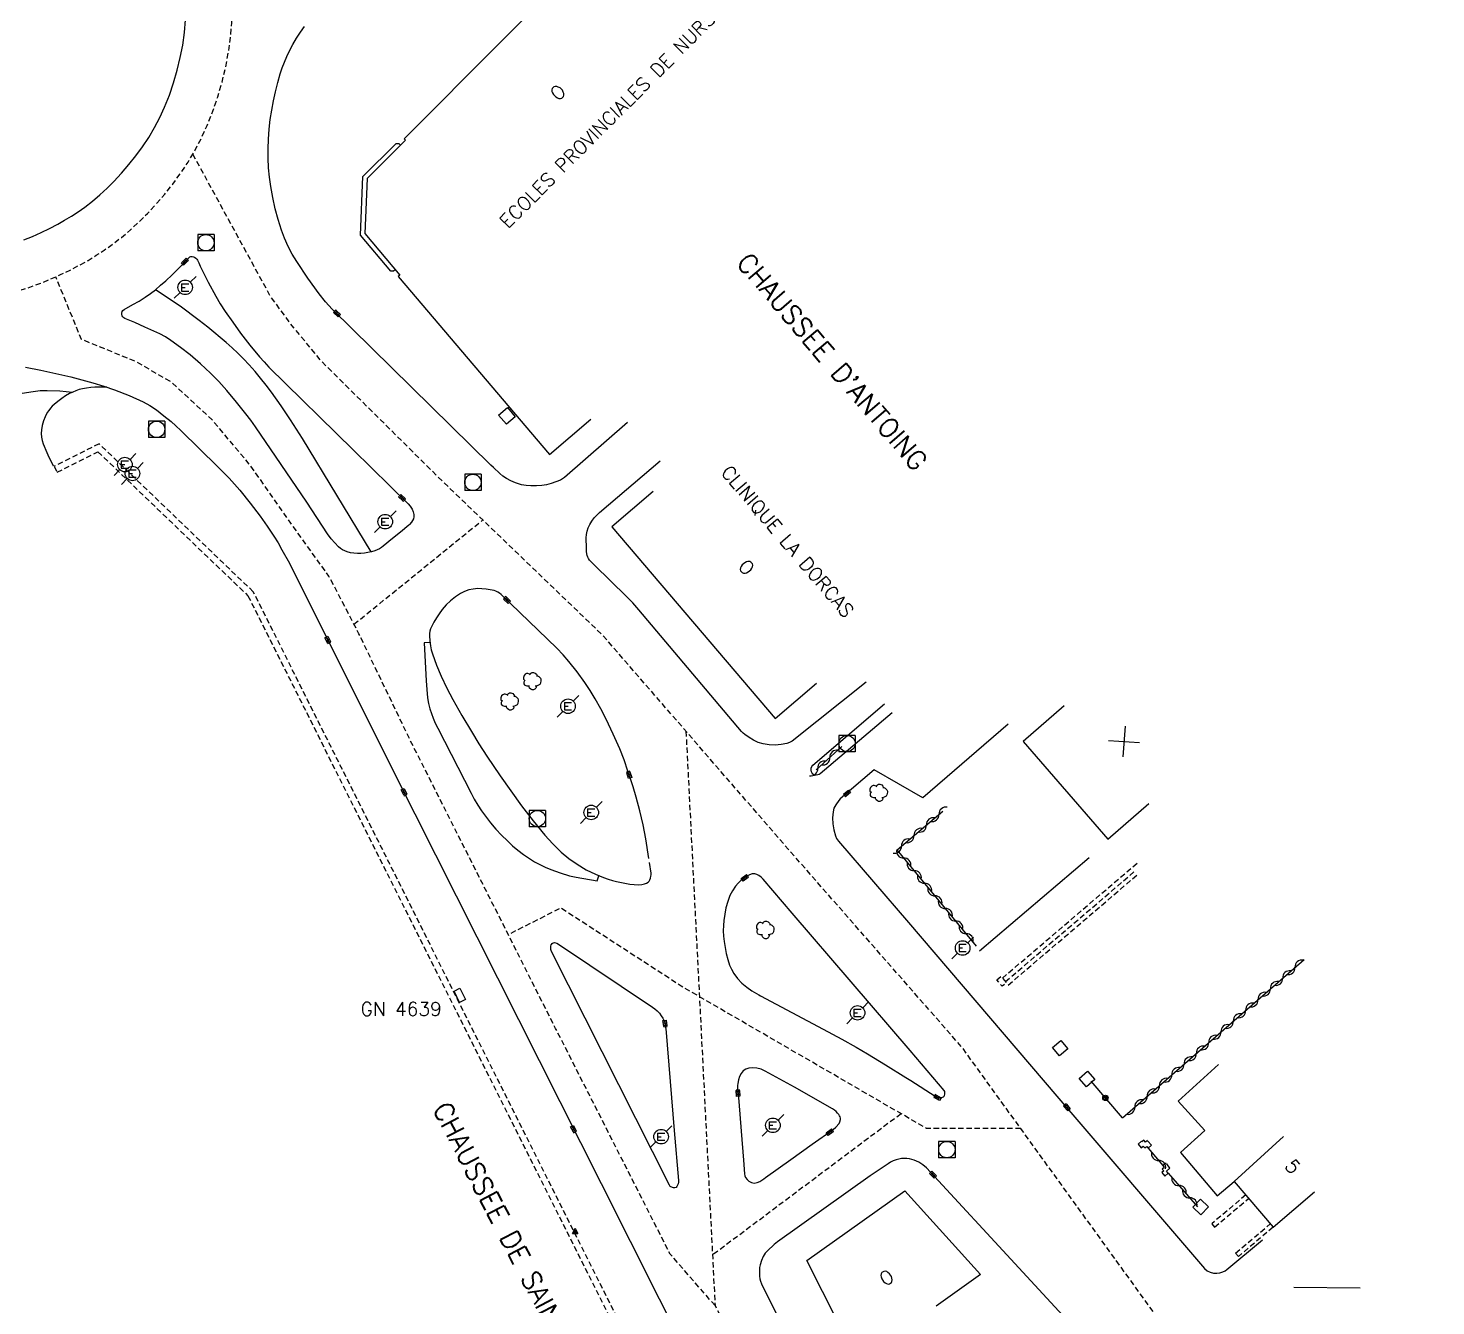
# Model space of a CAD drawing. Header units: millimetres. Extents: x 80999 to 82000, y 143000 to 144001.
# Drawn here: x 81412.8 to 81542, y 143573.3 to 143690.5 of the extents above; entities that cross this region are included whole.
import ezdxf
from ezdxf.enums import TextEntityAlignment as Align

# ---------------------------------------------------------------- set-up
doc = ezdxf.new("R2010")
doc.units = ezdxf.units.MM
doc.linetypes.add('DASHED', pattern=[0.75, 0.5, -0.25])
doc.layers.get('0').update_dxf_attribs({"linetype": 'CONTINUOUS'})
for name, color, linetype in [('W0001', 6, 'DASHED'), ('W0008', 7, 'CONTINUOUS'), ('W0100', 7, 'CONTINUOUS'), ('W0112', 1, 'DASHED'), ('W0300', 7, 'CONTINUOUS'), ('W0310', 3, 'CONTINUOUS'), ('W0322', 7, 'CONTINUOUS'), ('W0400', 7, 'CONTINUOUS'), ('W0420', 7, 'CONTINUOUS'), ('W0471', 7, 'CONTINUOUS'), ('W0851', 7, 'CONTINUOUS'), ('W0984', 7, 'CONTINUOUS'), ('W0989', 7, 'CONTINUOUS'), ('W0991', 7, 'CONTINUOUS'), ('W1102', 7, 'CONTINUOUS')]:
    doc.layers.add(name, color=color, linetype=linetype)
doc.styles.get("Standard").update_dxf_attribs({"font": 'romans.shx', "width": 0.85})

# ---------------------------------------------------------------- blocks, each defined once
blk = doc.blocks.new('T471')
for p, q in [((-0.333334, 0.333334), (-0.333334, -0.333334)), ((-0.333334, 0.333334), (0.333334, 0.333334)), ((-0.333334, 0), (0, 0)), ((0.500001, 0.500001), (1.000002, 1.000002)), ((-0.500001, -0.500001), (-1.000002, -1.000002)), ((-0.333334, -0.333334), (0.333334, -0.333334))]:
    blk.add_line(p, q)
blk.add_ellipse((0, 0), major_axis=(0.471405, 0.471405), ratio=1, start_param=5.4977871438, end_param=11.780972451)
blk = doc.blocks.new('T420')
for p, q in [((0.75, 0.75), (-0.75, 0.75)), ((-0.75, 0.75), (-0.75, -0.75)), ((0.75, 0.75), (0.75, -0.75)), ((0.75, -0.75), (-0.75, -0.75))]:
    blk.add_line(p, q)
blk.add_ellipse((0, 0), major_axis=(-0.53, 0.53), ratio=1, start_param=3.926991, end_param=10.210176)
blk = doc.blocks.new('T400')
for p, q in [((-0.15, 0.3), (0.15, 0.3)), ((-0.15, -0.25), (-0.15, 0.3)), ((-0.15, 0.15), (0.15, 0.15)), ((-0.15, 0), (0.15, 0)), ((0.15, 0.3), (0.15, -0.25)), ((-0.15, -0.15), (0.15, -0.15)), ((-0.15, -0.25), (-0.15, -0.3)), ((-0.15, -0.3), (0.15, -0.3)), ((0.15, -0.3), (0.15, -0.25))]:
    blk.add_line(p, q)
blk = doc.blocks.new('T851')
for p, q in [((-0.25, -0.15), (0, 0.32)), ((0, 0.32), (0.25, -0.15)), ((-0.25, -0.15), (0.25, -0.15))]:
    blk.add_line(p, q)
for major_axis in [(-0.106, 0.106), (-0.0354, 0.0354), (-0.0236, 0.0236)]:
    blk.add_ellipse((0, 0), major_axis=major_axis, ratio=1, start_param=3.926991, end_param=10.210176)
blk = doc.blocks.new('T300')
for p, q in [((-0.8, 0.51), (-0.86, 0.34)), ((-0.86, 0.34), (-0.86, 0.17)), ((-0.86, 0.17), (-0.74, 0.06)), ((-0.69, 0.63), (-0.8, 0.51)), ((-0.8, -0.06), (-0.74, 0.06)), ((-0.74, 0.06), (-0.69, 0.11)), ((-0.57, 0.69), (-0.69, 0.63)), ((-0.46, 0.69), (-0.57, 0.69)), ((-0.29, 0.63), (-0.46, 0.69)), ((-0.29, 0.63), (-0.17, 0.74)), ((-0.23, 0.57), (-0.29, 0.63)), ((-0.17, 0.74), (-0.06, 0.8)), ((-0.06, 0.8), (0.06, 0.8)), ((0.06, 0.8), (0.23, 0.74)), ((0.23, 0.74), (0.34, 0.63)), ((0.34, 0.63), (0.4, 0.51)), ((0.46, 0.46), (0.34, 0.46)), ((0.4, 0.51), (0.4, 0.46)), ((0.57, 0.4), (0.46, 0.46)), ((0.57, 0.4), (0.69, 0.29)), ((0.69, 0.29), (0.74, 0.17)), ((0.74, 0.06), (0.69, -0.17)), ((0.74, 0.17), (0.74, 0.06)), ((-0.8, -0.17), (-0.8, -0.06)), ((-0.8, -0.23), (-0.8, -0.17)), ((-0.74, -0.34), (-0.8, -0.23)), ((-0.69, -0.4), (-0.74, -0.34)), ((-0.51, -0.46), (-0.69, -0.4)), ((-0.4, -0.46), (-0.51, -0.46)), ((-0.4, -0.46), (-0.34, -0.46)), ((-0.34, -0.46), (-0.34, -0.4)), ((-0.34, -0.51), (-0.34, -0.46)), ((-0.29, -0.63), (-0.34, -0.51)), ((-0.17, -0.74), (-0.29, -0.63)), ((-0.06, -0.8), (-0.17, -0.74)), ((0.06, -0.8), (-0.06, -0.8)), ((0.17, -0.74), (0.06, -0.8)), ((0.23, -0.69), (0.17, -0.74)), ((0.29, -0.46), (0.23, -0.46)), ((0.29, -0.63), (0.23, -0.69)), ((0.46, -0.4), (0.29, -0.46)), ((0.34, -0.51), (0.29, -0.63)), ((0.34, -0.51), (0.34, -0.46)), ((0.57, -0.34), (0.46, -0.4)), ((0.63, -0.29), (0.57, -0.34)), ((0.69, -0.17), (0.63, -0.29))]:
    blk.add_line(p, q)
blk = doc.blocks.new('t112o')
at = {"color": 0, "linetype": 'Continuous'}
for p, q in [((-0.5, 0.5), (0.5, 0.5)), ((-0.5, -0.5), (-0.5, 0.5)), ((0.5, 0.5), (0.5, -0.5)), ((0.5, -0.5), (-0.5, -0.5))]:
    blk.add_line(p, q, dxfattribs=at)
blk = doc.blocks.new('t310o')
at = {"color": 0, "linetype": 'Continuous'}
for centre, start, end in [((-0.5, 0.38), 216.8699, 323.1304), ((0.5, -0.37), 36.8699, 143.1303)]:
    blk.add_arc(centre, 0.625, start, end, dxfattribs=at)
blk = doc.blocks.new('t322o')
at = {"color": 0, "linetype": 'Continuous'}
for radius in [0.25, 0.15]:
    blk.add_circle((0, 0), radius, dxfattribs=at)
blk = doc.blocks.new('t991o')
at = {"color": 0, "linetype": 'Continuous'}
for p, q in [((-1, 1), (1, -1)), ((-1, -1), (1, 1))]:
    blk.add_line(p, q, dxfattribs=at)

msp = doc.modelspace()

# ---------------------------------------------------------------- linework, layer by layer
at = {"layer": 'W0001', "flags": 128}
msp.add_lwpolyline([(81353.56, 143721.05), (81369.56, 143709.54), (81370.19, 143709.07), (81370.77, 143708.57), (81372.09, 143707.35), (81373.4, 143706.08), (81373.76, 143705.71), (81374.1, 143705.33), (81374.44, 143704.94), (81374.75, 143704.55), (81374.94, 143704.29), (81375.11, 143704.03), (81375.28, 143703.77), (81375.43, 143703.5), (81375.59, 143703.18), (81375.73, 143702.86), (81375.86, 143702.53), (81375.98, 143702.18), (81376.15, 143701.64), (81376.31, 143701.09), (81376.45, 143700.52), (81376.57, 143699.95), (81376.8, 143698.7), (81377, 143697.47), (81377.03, 143697.26), (81377.04, 143697.05), (81377.06, 143695.99), (81377.07, 143694.16), (81377.16, 143691.49), (81377.3, 143688.88), (81377.36, 143688.29), (81377.45, 143687.67), (81377.57, 143687.06), (81377.72, 143686.49), (81378.03, 143685.44), (81378.35, 143684.42), (81378.69, 143683.41), (81379.06, 143682.39), (81379.38, 143681.6), (81379.73, 143680.81), (81380.12, 143680.04), (81380.53, 143679.29), (81381.12, 143678.3), (81381.74, 143677.33), (81382.38, 143676.39), (81383.07, 143675.43), (81383.87, 143674.41), (81384.76, 143673.42), (81385.71, 143672.49), (81386.7, 143671.63), (81387.93, 143670.7), (81389.19, 143669.83), (81390.49, 143669.03), (81391.83, 143668.3), (81393.05, 143667.71), (81394.3, 143667.2), (81395.58, 143666.74), (81396.88, 143666.36), (81398.24, 143666.04), (81399.62, 143665.79), (81401.01, 143665.61), (81402.4, 143665.5), (81403.99, 143665.45), (81405.57, 143665.48), (81407.16, 143665.58), (81408.74, 143665.76), (81410.07, 143665.98), (81411.39, 143666.28), (81412.69, 143666.66), (81413.94, 143667.11), (81414.87, 143667.49), (81415.77, 143667.89), (81416.65, 143668.31), (81417.52, 143668.77), (81418.29, 143669.2), (81419.04, 143669.66), (81419.78, 143670.14), (81420.51, 143670.66), (81421.36, 143671.31), (81422.18, 143672), (81422.97, 143672.73), (81423.73, 143673.49), (81424.54, 143674.37), (81425.32, 143675.27), (81426.06, 143676.2), (81426.77, 143677.17), (81427.47, 143678.21), (81428.11, 143679.31), (81428.7, 143680.43), (81429.22, 143681.58), (81429.74, 143682.88), (81430.19, 143684.2), (81430.58, 143685.54), (81430.91, 143686.9), (81431.17, 143688.26), (81431.36, 143689.63), (81431.48, 143691), (81431.52, 143692.39), (81431.5, 143693.74), (81431.41, 143695.09), (81431.24, 143696.43), (81431.01, 143697.75), (81430.68, 143699.24), (81430.28, 143700.7), (81429.81, 143702.14), (81429.28, 143703.58), (81428.8, 143704.68), (81428.25, 143705.76), (81427.64, 143706.81), (81426.97, 143707.8), (81426.14, 143708.91), (81425.27, 143709.97), (81424.4, 143710.95), (81423.49, 143711.89), (81422.67, 143712.67), (81421.82, 143713.42), (81420.93, 143714.13), (81420.03, 143714.8), (81419.05, 143715.46), (81418.06, 143716.08), (81417.04, 143716.67), (81415.98, 143717.22), (81414.75, 143717.79), (81413.48, 143718.3), (81412.19, 143718.75), (81410.86, 143719.13), (81409.68, 143719.4), (81408.48, 143719.59), (81407.26, 143719.7), (81406.08, 143719.74), (81404.02, 143719.7), (81401.97, 143719.59), (81400.77, 143719.47), (81399.59, 143719.28), (81398.44, 143719.04), (81397.29, 143718.8), (81395.68, 143718.5), (81394.06, 143718.23), (81392.05, 143717.95), (81390.07, 143717.7), (81389.32, 143717.64), (81388.61, 143717.63), (81387.9, 143717.65), (81387.18, 143717.72), (81386.23, 143717.86), (81385.29, 143718.05), (81384.35, 143718.28), (81383.4, 143718.56), (81382.45, 143718.89), (81381.48, 143719.25), (81380.52, 143719.64), (81379.59, 143720.05), (81379.02, 143720.32), (81378.47, 143720.6), (81377.93, 143720.91), (81377.38, 143721.26), (81374.77, 143723), (81374.08, 143723.48), (81353.04, 143738.71), (81350.69, 143740.42), (81349.76, 143741.12), (81348.87, 143741.82), (81347.73, 143742.78), (81346.64, 143743.74), (81346.22, 143744.14), (81345.86, 143744.53), (81345.53, 143744.95), (81345.21, 143745.39), (81344.84, 143745.98), (81344.5, 143746.59), (81344.19, 143747.22), (81343.9, 143747.9), (81343.51, 143748.91), (81343.15, 143749.95), (81342.97, 143750.53), (81342.81, 143751.11), (81342.7, 143751.58), (81342.59, 143752.12), (81342.4, 143753.08), (81342.18, 143754.1), (81341.98, 143754.9), (81341.75, 143755.7), (81341.49, 143756.5), (81341.2, 143757.27), (81340.84, 143758.18), (81340.45, 143759.07), (81340.03, 143759.94), (81339.55, 143760.87), (81339, 143761.8), (81338.31, 143762.74), (81337.53, 143763.6), (81336.7, 143764.36), (81335.58, 143765.21), (81334.45, 143765.96), (81333.26, 143766.64), (81332.05, 143767.23), (81331.07, 143767.64), (81330.08, 143767.98), (81329.08, 143768.28), (81328.06, 143768.53), (81327.11, 143768.71), (81326.15, 143768.83), (81325.18, 143768.89), (81324.21, 143768.89), (81323.09, 143768.84), (81321.97, 143768.72), (81320.87, 143768.54), (81319.77, 143768.3), (81318.77, 143768.01), (81317.78, 143767.66), (81316.81, 143767.25), (81315.89, 143766.8), (81315.15, 143766.38), (81314.45, 143765.94), (81313.76, 143765.48), (81313.09, 143764.98), (81312.48, 143764.48), (81311.88, 143763.96), (81311.31, 143763.41), (81310.75, 143762.82), (81310.17, 143762.15), (81309.61, 143761.43), (81309.1, 143760.69), (81308.63, 143759.92), (81308.17, 143759.07), (81307.75, 143758.21), (81307.37, 143757.33), (81307.04, 143756.41), (81306.73, 143755.41), (81306.48, 143754.38), (81306.3, 143753.33), (81306.19, 143752.28), (81306.14, 143751.13), (81306.15, 143750), (81306.23, 143748.86), (81306.37, 143747.73), (81306.56, 143746.69), (81306.81, 143745.67), (81307.11, 143744.66), (81307.47, 143743.66), (81307.86, 143742.76), (81308.3, 143741.87), (81308.8, 143741.02), (81309.35, 143740.2), (81310.02, 143739.33), (81310.73, 143738.49), (81311.5, 143737.7), (81312.31, 143736.96), (81313.11, 143736.3), (81313.96, 143735.7), (81314.84, 143735.15), (81315.73, 143734.67), (81316.68, 143734.22), (81317.61, 143733.82), (81318.55, 143733.45), (81319.55, 143733.1), (81320.19, 143732.91), (81320.89, 143732.77), (81321.6, 143732.69), (81322.23, 143732.66), (81324.31, 143732.67), (81326.89, 143732.7), (81329.96, 143732.76), (81331.35, 143732.78), (81331.66, 143732.76), (81331.95, 143732.72), (81333.55, 143732.35), (81335.22, 143731.91), (81336.34, 143731.57), (81337.46, 143731.22), (81337.97, 143731.04), (81338.46, 143730.84), (81339.43, 143730.41), (81340.38, 143729.95), (81341.43, 143729.37), (81342.48, 143728.75), (81345.31, 143726.96), (81346.53, 143726.13), (81350.08, 143723.61)], close=True, dxfattribs=at)
for points in [[(81516.45, 143572.18), (81498.51, 143596.98), (81482.53, 143615.2), (81465.5, 143634.83), (81450.34, 143649.4), (81439.71, 143659.94), (81437.03, 143663.19), (81435, 143665.94), (81427.9, 143678.95)], [(81475.82, 143573.33), (81471.7, 143578.05), (81461.19, 143598.75), (81447.87, 143625.14), (81443.15, 143634.94), (81440.39, 143640.24), (81436.88, 143645.1), (81433.22, 143650.34), (81429.66, 143654.59), (81426, 143657.98), (81422.72, 143659.89), (81417.68, 143661.95), (81415.33, 143667.68)], [(81442.69, 143635.82), (81454.51, 143645.39)], [(81473.15, 143626.01), (81475.82, 143573.33), (81482.7, 143560.09)], [(81503.88, 143589.56), (81495.23, 143589.57), (81472.71, 143602.63), (81461.67, 143609.79), (81456.85, 143607.35)], [(81492.89, 143590.92), (81475.58, 143577.95)]]:
    msp.add_lwpolyline(points, dxfattribs=at)
at = {"layer": 'W0008', "flags": 128}
for points in [[(81412.41, 143671.08), (81413.2, 143671.4), (81413.98, 143671.75), (81414.74, 143672.12), (81415.5, 143672.51), (81416.14, 143672.87), (81416.77, 143673.25), (81417.38, 143673.66), (81417.98, 143674.08), (81418.69, 143674.63), (81419.37, 143675.2), (81420.03, 143675.81), (81420.66, 143676.44), (81421.36, 143677.2), (81422.03, 143677.98), (81422.67, 143678.79), (81423.28, 143679.62), (81423.86, 143680.48), (81424.39, 143681.38), (81424.87, 143682.3), (81425.31, 143683.25), (81425.75, 143684.36), (81426.13, 143685.49), (81426.47, 143686.64), (81426.75, 143687.8), (81426.97, 143688.95), (81427.13, 143690.1), (81427.23, 143691.26)], [(81444.28, 143642.47), (81437.96, 143652.87), (81437.42, 143653.73), (81436.87, 143654.58), (81436, 143655.85), (81435.11, 143657.11), (81434.63, 143657.76), (81434.12, 143658.39), (81433.61, 143659.01), (81433.07, 143659.62), (81432.56, 143660.16), (81432.04, 143660.68), (81431.51, 143661.18), (81430.95, 143661.66), (81429.27, 143663.07), (81428.49, 143663.68), (81426.74, 143665), (81424.47, 143666.51)], [(81412.56, 143659.41), (81413.95, 143659.13), (81415.34, 143658.83), (81416.72, 143658.51), (81417.73, 143658.25), (81418.73, 143657.96), (81419.73, 143657.65), (81420.72, 143657.32), (81422.05, 143656.81), (81423.35, 143656.23), (81423.97, 143655.89), (81424.56, 143655.48), (81425.24, 143654.95), (81425.9, 143654.41), (81426.35, 143654.01), (81426.79, 143653.6), (81430.2, 143650.26), (81431.23, 143649.21), (81432.21, 143648.11), (81433.17, 143646.94), (81434.09, 143645.72), (81434.72, 143644.82), (81435.33, 143643.91), (81435.72, 143643.29), (81436.08, 143642.66), (81436.76, 143641.42), (81436.94, 143641.08), (81448.27, 143618.44), (81465.36, 143584.52), (81478.68, 143558.07)], [(81420.01, 143657.56), (81418.91, 143657.56), (81418.53, 143657.54), (81418.15, 143657.49), (81417.78, 143657.42), (81417.47, 143657.35), (81417.17, 143657.24), (81416.88, 143657.12), (81416.6, 143656.98), (81416.23, 143656.76), (81415.87, 143656.52), (81415.52, 143656.26), (81415.18, 143655.99), (81415, 143655.82), (81414.83, 143655.64), (81414.68, 143655.44), (81414.55, 143655.23), (81414.36, 143654.86), (81414.2, 143654.47), (81414.09, 143654.06), (81414.01, 143653.65), (81413.99, 143653.32), (81414.01, 143652.99), (81414.07, 143652.67), (81414.17, 143652.36), (81414.5, 143651.57), (81414.59, 143651.35), (81415.09, 143650.35)], [(81416.85, 143657.09), (81415.69, 143657.19), (81414.53, 143657.23), (81413.89, 143657.22), (81413.26, 143657.15), (81412.24, 143656.98)], [(81489.68, 143630.5), (81482.89, 143625.11), (81482.66, 143624.97), (81482.41, 143624.88), (81481.88, 143624.78), (81481.34, 143624.74), (81480.78, 143624.76), (81480.24, 143624.85), (81479.78, 143624.99), (81479.35, 143625.19), (81478.94, 143625.44), (81478.54, 143625.71), (81478.39, 143625.83), (81478.25, 143625.98), (81468.84, 143637.14), (81468.27, 143637.79), (81467.82, 143638.25), (81467.33, 143638.73), (81466.59, 143639.45), (81464.39, 143641.6), (81464.29, 143641.71), (81464.2, 143641.84), (81464.14, 143641.98), (81464.09, 143642.13), (81464.04, 143642.45), (81464.02, 143642.8), (81464.01, 143643.76), (81464.02, 143644.06), (81464.08, 143644.35), (81464.19, 143644.67), (81464.33, 143644.98), (81464.52, 143645.29), (81464.73, 143645.57), (81464.96, 143645.83), (81465.22, 143646.07), (81470.8, 143650.8)], [(81469.76, 143614.33), (81469.47, 143616.15), (81469.36, 143616.79), (81469.22, 143617.43), (81468.91, 143618.7), (81468.58, 143619.96), (81468.3, 143620.91), (81467.83, 143622.36), (81467.47, 143623.38), (81467.07, 143624.38), (81466.47, 143625.75), (81465.83, 143627.11), (81465.34, 143628.06), (81464.82, 143628.99), (81464.36, 143629.75), (81463.87, 143630.49), (81463.16, 143631.46), (81462.41, 143632.41), (81461.87, 143633.03), (81461.29, 143633.63), (81456.19, 143638.55), (81456.05, 143638.67), (81455.89, 143638.77), (81455.72, 143638.86), (81455.54, 143638.91), (81455.18, 143638.99), (81454.81, 143639.05), (81454.43, 143639.08), (81454.06, 143639.09), (81453.64, 143639.05), (81453.24, 143638.97), (81452.84, 143638.83), (81452.47, 143638.64), (81452, 143638.33), (81451.55, 143637.98), (81451.15, 143637.59), (81450.78, 143637.16), (81450.5, 143636.79), (81450.25, 143636.4), (81450.01, 143636), (81449.8, 143635.58), (81449.72, 143635.39), (81449.66, 143635.19), (81449.63, 143634.98), (81449.62, 143634.77), (81449.65, 143634.31), (81449.7, 143633.85), (81449.78, 143633.48), (81449.88, 143633.12), (81450.26, 143632.07), (81450.69, 143631.05), (81451.2, 143629.97), (81451.76, 143628.91), (81452.59, 143627.44), (81453.46, 143625.98), (81454.16, 143624.85), (81454.88, 143623.73), (81456.1, 143621.93), (81458.07, 143619.17), (81459.12, 143617.8), (81460.21, 143616.47), (81460.93, 143615.68), (81461.7, 143614.93), (81462.41, 143614.33), (81463.17, 143613.8), (81464, 143613.31), (81464.86, 143612.89), (81465.6, 143612.58), (81466.02, 143612.43), (81466.4, 143612.31), (81466.79, 143612.21), (81467.39, 143612.09), (81468, 143611.99), (81468.41, 143611.94), (81468.83, 143611.93), (81469.09, 143611.96), (81469.35, 143612.01), (81469.52, 143612.08), (81469.67, 143612.17), (81469.77, 143612.26), (81469.84, 143612.38), (81469.9, 143612.53), (81469.94, 143612.7), (81469.96, 143612.84), (81469.95, 143612.98), (81469.8, 143613.98)], [(81449.67, 143634.15), (81449.14, 143634.12), (81449.31, 143630.63), (81449.36, 143629.84), (81449.45, 143629.06), (81449.54, 143628.55), (81449.66, 143628.06), (81449.8, 143627.63), (81449.95, 143627.21), (81450.15, 143626.74), (81450.38, 143626.29), (81453.43, 143620.33), (81453.73, 143619.78), (81454.05, 143619.24), (81454.39, 143618.72), (81454.76, 143618.22), (81455.23, 143617.62), (81455.72, 143617.04), (81456.24, 143616.48), (81456.77, 143615.94), (81457.24, 143615.5), (81457.73, 143615.09), (81458.25, 143614.7), (81458.78, 143614.33), (81459.25, 143614.04), (81459.73, 143613.78), (81460.24, 143613.54), (81460.75, 143613.34), (81461.6, 143613.03), (81462.47, 143612.75), (81462.76, 143612.67), (81463.07, 143612.61), (81465, 143612.29), (81465.17, 143612.76)], [(81492.06, 143627.71), (81485.47, 143622.11), (81485.37, 143622.04), (81485.25, 143622), (81485.1, 143621.98), (81484.96, 143621.99), (81484.88, 143622.02), (81484.8, 143622.08), (81484.73, 143622.16), (81484.68, 143622.27), (81484.64, 143622.45), (81484.65, 143622.63), (81484.7, 143622.77), (81484.8, 143622.89), (81491.37, 143628.52)], [(81510.15, 143614.4), (81500.1, 143605.85)], [(81535.02, 143574.93), (81528.93, 143574.98)]]:
    msp.add_lwpolyline(points, dxfattribs=at)
at = {"layer": 'W0008'}
for points in [[(81467.79, 143654.33), (81462, 143649.28), (81461.83, 143649.16), (81461.64, 143649.05), (81461.22, 143648.87), (81460.78, 143648.72), (81460.37, 143648.62), (81459.94, 143648.55), (81459.43, 143648.52), (81458.91, 143648.52), (81458.48, 143648.56), (81458.06, 143648.62), (81457.78, 143648.69), (81457.5, 143648.78), (81457.08, 143648.97), (81456.67, 143649.2), (81456.36, 143649.41), (81456.06, 143649.65), (81455.48, 143650.2), (81455.26, 143650.41), (81440.7, 143664.73), (81440.07, 143665.4), (81439.49, 143666.12), (81438.44, 143667.58), (81437.44, 143669.08), (81437.02, 143669.77), (81436.65, 143670.48), (81436.32, 143671.22), (81436.03, 143671.98), (81435.72, 143672.95), (81435.45, 143673.94), (81435.23, 143674.95), (81435.05, 143675.96), (81434.94, 143676.82), (81434.86, 143677.69), (81434.82, 143678.57), (81434.81, 143679.44), (81434.84, 143680.33), (81434.91, 143681.22), (81435, 143682.11), (81435.14, 143682.99), (81435.3, 143683.83), (81435.48, 143684.67), (81435.69, 143685.5), (81435.92, 143686.32), (81436.1, 143686.86), (81436.3, 143687.39), (81436.53, 143687.91), (81436.78, 143688.42), (81437.09, 143689), (81437.43, 143689.57), (81437.79, 143690.12), (81438.16, 143690.66)], [(81446.48, 143668.33), (81446.32, 143668.2), (81446.07, 143668.2), (81443.3, 143671.51), (81443.51, 143676.89), (81446.56, 143679.92), (81446.8, 143679.92), (81446.96, 143679.76)], [(81502.72, 143626.66), (81494.9, 143619.9), (81490.43, 143622.46), (81487.31, 143619.81), (81487.18, 143619.67), (81486.89, 143619.25), (81486.73, 143618.94), (81486.65, 143618.61), (81486.6, 143618.05), (81486.63, 143617.5), (81486.72, 143616.95), (81486.87, 143616.41), (81486.98, 143616.16), (81487.14, 143615.93), (81493.56, 143608.45), (81507.19, 143592.55), (81520.74, 143576.73), (81520.97, 143576.52), (81521.24, 143576.38), (81521.55, 143576.3), (81521.87, 143576.29), (81522.15, 143576.33), (81522.42, 143576.41), (81522.62, 143576.51), (81522.79, 143576.63), (81526.07, 143579.37)], [(81512.16, 143567.62), (81495.21, 143585.96), (81494.88, 143586.25), (81494.51, 143586.49), (81494.1, 143586.68), (81493.66, 143586.79), (81493.41, 143586.82), (81493.17, 143586.83), (81492.92, 143586.81), (81492.68, 143586.77), (81492.43, 143586.69), (81492.17, 143586.6), (81491.93, 143586.48), (81491.7, 143586.34), (81490.04, 143585.22), (81481.56, 143579.18), (81481.24, 143578.93), (81480.63, 143578.36), (81480.41, 143578.12), (81480.24, 143577.84), (81480.07, 143577.46), (81479.96, 143577.06), (81479.91, 143576.81), (81479.89, 143576.55), (81479.89, 143576.29), (81479.9, 143576.03), (81479.94, 143575.79), (81480, 143575.56), (81480.08, 143575.33), (81480.18, 143575.11), (81486.71, 143562.12)]]:
    msp.add_lwpolyline(points, dxfattribs=at)
at = {"layer": 'W0008', "flags": 128}
for points in [[(81446.23, 143643.7), (81445.38, 143642.99), (81445.21, 143642.86), (81445.02, 143642.74), (81444.82, 143642.65), (81444.61, 143642.57), (81444.29, 143642.47), (81443.97, 143642.4), (81443.64, 143642.35), (81443.31, 143642.32), (81443, 143642.31), (81442.68, 143642.33), (81442.37, 143642.38), (81442.07, 143642.46), (81441.85, 143642.54), (81441.64, 143642.65), (81441.45, 143642.78), (81441.27, 143642.93), (81440.61, 143643.65), (81440.25, 143644.12), (81438.35, 143647.02), (81433.64, 143653.94), (81433.22, 143654.54), (81432.78, 143655.12), (81431.92, 143656.19), (81431.03, 143657.25), (81430.3, 143658.08), (81429.53, 143658.86), (81428.61, 143659.71), (81427.66, 143660.52), (81426.78, 143661.21), (81425.87, 143661.86), (81425.38, 143662.17), (81424.86, 143662.45), (81423.51, 143663.08), (81422.59, 143663.49), (81421.65, 143663.88), (81421.56, 143663.94), (81421.49, 143664.01), (81421.42, 143664.12), (81421.39, 143664.23), (81421.38, 143664.37), (81421.42, 143664.5), (81421.49, 143664.61), (81421.6, 143664.7), (81422.41, 143665.14), (81422.98, 143665.47), (81423.54, 143665.82), (81424.01, 143666.15), (81424.47, 143666.51), (81424.95, 143666.91), (81425.41, 143667.32), (81426, 143667.88), (81426.58, 143668.45), (81427.57, 143669.46), (81427.64, 143669.51), (81427.72, 143669.54), (81427.84, 143669.54), (81427.96, 143669.52), (81428.07, 143669.48), (81428.18, 143669.41), (81428.26, 143669.32), (81428.33, 143669.22), (81428.44, 143668.97), (81428.58, 143668.66), (81429.3, 143667.21), (81430, 143665.91), (81430.42, 143665.21), (81430.86, 143664.52), (81431.56, 143663.52), (81432.29, 143662.53), (81433.14, 143661.43), (81434.02, 143660.36), (81434.44, 143659.88), (81434.89, 143659.41), (81442.61, 143651.82), (81447.65, 143646.88), (81447.86, 143646.64), (81448.02, 143646.37), (81448.12, 143646.13), (81448.17, 143645.88), (81448.17, 143645.68), (81448.14, 143645.49), (81448.07, 143645.33), (81447.98, 143645.19), (81447.79, 143644.97), (81447.71, 143644.9), (81446.95, 143644.28)], [(81482.9, 143609.33), (81480.25, 143612.44), (81480.06, 143612.63), (81479.84, 143612.79), (81479.66, 143612.88), (81479.47, 143612.93), (81479.35, 143612.94), (81479.23, 143612.92), (81478.99, 143612.83), (81478.76, 143612.72), (81478.47, 143612.54), (81478.21, 143612.34), (81477.94, 143612.08), (81477.71, 143611.8), (81477.42, 143611.38), (81477.19, 143610.93), (81476.98, 143610.38), (81476.82, 143609.82), (81476.71, 143609.24), (81476.63, 143608.66), (81476.59, 143608.18), (81476.58, 143607.7), (81476.61, 143607.2), (81476.66, 143606.71), (81476.74, 143606.16), (81476.85, 143605.61), (81476.98, 143605.08), (81477.16, 143604.55), (81477.34, 143604.17), (81477.55, 143603.8), (81477.89, 143603.32), (81478.29, 143602.89), (81478.73, 143602.52), (81479.21, 143602.2), (81479.85, 143601.83), (81480, 143601.75), (81485.75, 143598.69), (81487.46, 143597.77), (81488.78, 143597.02), (81489.81, 143596.42), (81491.45, 143595.42), (81493.32, 143594.26), (81493.79, 143593.96), (81496.03, 143592.52), (81496.16, 143592.45), (81496.31, 143592.41), (81496.46, 143592.39), (81496.61, 143592.41), (81496.7, 143592.43), (81496.77, 143592.47), (81496.83, 143592.54), (81496.88, 143592.61), (81496.92, 143592.73), (81496.92, 143592.86), (81496.9, 143592.97), (81496.84, 143593.07), (81493.71, 143596.71)], [(81472.08, 143589.38), (81472.47, 143584.81), (81472.47, 143584.65), (81472.44, 143584.5), (81472.39, 143584.36), (81472.32, 143584.25), (81472.24, 143584.17), (81472.14, 143584.13), (81472.02, 143584.12), (81471.91, 143584.15), (81471.71, 143584.26), (81471.63, 143584.36), (81460.81, 143605.79), (81460.75, 143605.99), (81460.75, 143606.28), (81460.79, 143606.42), (81460.88, 143606.54), (81460.97, 143606.6), (81461.08, 143606.62), (81461.29, 143606.57), (81461.45, 143606.49), (81470.09, 143600.7), (81470.31, 143600.54), (81470.52, 143600.35), (81470.71, 143600.14), (81470.89, 143599.91), (81471.02, 143599.69), (81471.14, 143599.45), (81471.2, 143599.26), (81471.24, 143599.06), (81471.28, 143598.79), (81471.29, 143598.73), (81471.71, 143593.88)], [(81484.73, 143588.13), (81486.67, 143589.47), (81486.91, 143589.68), (81487.2, 143590.03), (81487.27, 143590.18), (81487.32, 143590.4), (81487.32, 143590.51), (81487.3, 143590.63), (81487.25, 143590.74), (81487.19, 143590.84), (81487.07, 143590.99), (81486.93, 143591.13), (81486.78, 143591.25), (81486.61, 143591.36), (81483.1, 143593.35), (81480.43, 143594.84), (81480.06, 143595.01), (81479.67, 143595.11), (81479.3, 143595.14), (81478.93, 143595.11), (81478.65, 143595.01), (81478.41, 143594.85), (81478.21, 143594.61), (81478.07, 143594.34), (81477.98, 143594.02), (81477.9, 143593.7), (81477.88, 143593.51), (81477.88, 143593.32), (81477.99, 143592.04), (81478.21, 143589.33), (81478.42, 143586.67), (81478.52, 143585.4), (81478.56, 143585.23), (81478.63, 143585.07), (81478.77, 143584.89), (81478.93, 143584.74), (81479.16, 143584.62), (81479.41, 143584.57), (81479.68, 143584.61), (81479.93, 143584.71), (81480.31, 143584.95), (81480.46, 143585.06), (81482.78, 143586.74)]]:
    msp.add_lwpolyline(points, close=True, dxfattribs=at)
for points in [[(81544.34, 143531.65, 0.000114), (81542.3, 143533.9, -0.000125), (81540.26, 143536.14, -0.001004), (81540.19, 143536.21, -0.000009), (81532.27, 143544.98, -0.002787), (81528.27, 143549.46, -0.001618), (81521.45, 143557.24), (81512.16, 143567.62)], [(81561.87, 143513.07, -0.000009), (81557.09, 143518.07, -0.001089)]]:
    msp.add_lwpolyline(points, format="xyb", dxfattribs=at)
at = {"layer": 'W0100', "flags": 128}
for points in [[(81482.66, 143703.73), (81479.12, 143707.26), (81474.1, 143707.24), (81447.28, 143680.36), (81447.42, 143680.21), (81443.89, 143676.7), (81443.69, 143671.66), (81446.9, 143667.85), (81446.75, 143667.72), (81460.62, 143651.4), (81464.43, 143654.64)], [(81470.14, 143648), (81466.34, 143644.76), (81481.33, 143627.18), (81485.13, 143630.42)], [(81507.86, 143628.35), (81504.08, 143625.08), (81511.85, 143616.1), (81515.63, 143619.37)], [(81522.02, 143595.43), (81518.32, 143592.07), (81520.75, 143589.39), (81518.53, 143587.38), (81521.9, 143583.4), (81523.46, 143584.72), (81527.03, 143580.52), (81530.84, 143583.75)]]:
    msp.add_lwpolyline(points, dxfattribs=at)
for points in [[(81456.67, 143654.16), (81455.96, 143655), (81456.78, 143655.7), (81457.49, 143654.86)], [(81451.87, 143602.17), (81452.41, 143602.44), (81452.93, 143601.41), (81452.38, 143601.14)]]:
    msp.add_lwpolyline(points, close=True, dxfattribs=at)
at = {"layer": 'W0100'}
msp.add_lwpolyline([(81493.03, 143571.2), (81488.56, 143568.94), (81484.25, 143577.47), (81493.23, 143583.85), (81500.17, 143576.17), (81496.1, 143573.28)], dxfattribs=at)
at = {"layer": 'W0112'}
for points in [[(81472.72, 143551.04), (81474.91, 143556.12), (81433.45, 143638.8), (81419.31, 143652.37), (81415.18, 143650.31), (81415.45, 143649.77), (81419.2, 143651.64), (81432.96, 143638.44), (81474.25, 143556.1), (81472.17, 143551.27)], [(81524.52, 143583.47), (81521.4, 143580.83), (81521.66, 143580.52), (81524.78, 143583.16)], [(81527.03, 143580.52), (81523.85, 143577.83), (81523.59, 143578.14), (81526.77, 143580.82)]]:
    msp.add_lwpolyline(points, dxfattribs=at)
at = {"layer": 'W0112', "flags": 128}
for points in [[(81502.19, 143603.36), (81514.6, 143613.95)], [(81502.47, 143603.04), (81514.37, 143613.19)], [(81502.73, 143602.73), (81514.64, 143612.9)]]:
    msp.add_lwpolyline(points, dxfattribs=at)
msp.add_lwpolyline([(81501.67, 143603.2), (81502.06, 143603.52), (81502.55, 143602.93), (81502.17, 143602.61)], close=True, dxfattribs=at)
at = {"layer": 'W0112'}
for points in [[(81515.86, 143588.03), (81515.5, 143588.46), (81515.31, 143588.32), (81515.17, 143588.49), (81514.99, 143588.36), (81514.96, 143588.4), (81514.65, 143588.14), (81514.93, 143587.81), (81515.11, 143587.95), (81515.25, 143587.79), (81515.43, 143587.92), (81515.55, 143587.77)], [(81517.41, 143585.47), (81517.25, 143585.66), (81517.55, 143585.93), (81517.23, 143586.4), (81516.9, 143586.17), (81517.02, 143585.99), (81516.86, 143585.85), (81517.01, 143585.68), (81516.83, 143585.53), (81517.1, 143585.21)]]:
    msp.add_lwpolyline(points, close=True, dxfattribs=at)
at = {"layer": 'W0310', "flags": 128}
for points in [[(81487.47, 143624.6), (81485.1, 143622.47)], [(81499.82, 143606.28), (81492.53, 143615.13), (81496.72, 143618.68)], [(81513.21, 143590.54), (81529.87, 143605.07)], [(81515.55, 143587.77), (81516.9, 143586.17)], [(81517.41, 143585.47), (81520.1, 143582.37)]]:
    msp.add_lwpolyline(points, dxfattribs=at)
at = {"layer": 'W0322', "flags": 128}
msp.add_lwpolyline([(81513.21, 143590.54), (81510.32, 143593.92)], dxfattribs=at)
at = {"layer": 'W1102', "flags": 128}
msp.add_lwpolyline([(81523.46, 143584.72), (81527.99, 143588.84)], dxfattribs=at)

# ---------------------------------------------------------------- block references
at = {"layer": 'W0112'}
for p, rotation in [((81507.5, 143596.93), 309.8144246444174), ((81509.95, 143594.11), 310.9908335836134), ((81520.38, 143582.37), 315.1949598777899)]:
    msp.add_blockref('t112o', p, dxfattribs=dict(at, rotation=rotation))
at = {"layer": 'W0300'}
for p in [(81459.1, 143630.6), (81457.03, 143628.73), (81490.89, 143620.35), (81480.48, 143607.78)]:
    msp.add_blockref('T300', p, dxfattribs=at)
at = {"layer": 'W0310'}
for p, rotation in [((81486.35, 143623.6), 221.8869581762164), ((81485.24, 143622.6), 221.8869581762164), ((81496.37, 143618.38), 40.27268401010257), ((81495.22, 143617.41), 40.27268401010257), ((81492.93, 143615.47), 40.27268401010257), ((81494.08, 143616.44), 40.27268401010257), ((81493.14, 143614.38), 129.5119388747273), ((81494.1, 143613.23), 129.5119388747273), ((81495.05, 143612.07), 129.5119388747273), ((81496, 143610.91), 129.5119388747273), ((81496.96, 143609.75), 129.5119388747273), ((81497.91, 143608.6), 129.5119388747273), ((81498.87, 143607.44), 129.5119388747273), ((81529.04, 143604.35), 41.0980849698765), ((81526.78, 143602.38), 41.0980849698765), ((81527.91, 143603.36), 41.0980849698765), ((81525.64, 143601.39), 41.0980849698765), ((81524.51, 143600.4), 41.0980849698765), ((81523.38, 143599.42), 41.0980849698765), ((81521.12, 143597.45), 41.0980849698765), ((81522.25, 143598.43), 41.0980849698765), ((81519.99, 143596.46), 41.0980849698765), ((81518.86, 143595.47), 41.0980849698765), ((81516.6, 143593.5), 41.0980849698765), ((81517.73, 143594.49), 41.0980849698765), ((81515.47, 143592.52), 41.0980849698765), ((81514.34, 143591.53), 41.0980849698765), ((81516.52, 143586.63), 310.0940421474137), ((81518.39, 143584.33), 310.9969256176464), ((81519.38, 143583.2), 310.9969256176464)]:
    msp.add_blockref('t310o', p, dxfattribs=dict(at, rotation=rotation))
at = {"layer": 'W0322'}
msp.add_blockref('t322o', (81511.64, 143592.38), dxfattribs=at)
at = {"layer": 'W0400'}
for p, rotation in [((81427.17, 143669.08), 133.5596787478487), ((81441.13, 143664.33), 226.2977820728986), ((81447.1, 143647.41), 45.60992088552815), ((81456.72, 143638.04), 226.0268910855414), ((81440.29, 143634.38), 26.6055872574081), ((81467.94, 143622.01), 196.7640723410411), ((81447.28, 143620.42), 26.60857668561308), ((81487.92, 143620.31), 309.9188580895145), ((81478.56, 143612.57), 127.4315662275938), ((81471.22, 143599.2), 8.847449877473519), ((81477.92, 143592.81), 183.7796329785502), ((81496.22, 143592.41), 241.1085649118151), ((81508.11, 143591.5), 221.2375781709484), ((81462.84, 143589.52), 26.74788570727961), ((81486.36, 143589.23), 128.0116947469208), ((81495.82, 143585.33), 224.4068069990726)]:
    msp.add_blockref('T400', p, dxfattribs=dict(at, rotation=rotation))
at = {"layer": 'W0420'}
for p in [(81429.1, 143670.82), (81424.58, 143653.7), (81453.6, 143648.83), (81487.93, 143624.88), (81459.52, 143618), (81497.09, 143587.63)]:
    msp.add_blockref('T420', p, dxfattribs=at)
at = {"layer": 'W0471'}
for p in [(81427.2, 143666.72), (81421.67, 143650.47), (81422.36, 143649.65), (81445.56, 143645.23), (81462.33, 143628.3), (81464.46, 143618.56), (81498.54, 143606.13), (81488.9, 143600.18), (81481.13, 143589.86), (81470.87, 143588.82)]:
    msp.add_blockref('T471', p, dxfattribs=at)
at = {"layer": 'W0851'}
msp.add_blockref('T851', (81462.98, 143580.1), dxfattribs=at)
at = {"layer": 'W0991', "rotation": 310.8717531410738}
msp.add_blockref('t991o', (81513.35, 143625.07), dxfattribs=at)

# ---------------------------------------------------------------- texts
at = {"layer": 'W0984'}
for s, rotation, p in [('ECOLES PROVINCIALES DE NURSING', 45.0583, (81466.91, 143683.05)), ('CLINIQUE LA DORCAS', 310.448, (81482.43, 143643.37))]:
    msp.add_text(s, height=1.25, rotation=rotation, dxfattribs=at).set_placement(p, align=Align.MIDDLE)
msp.add_text('GN 4639', height=1.25, dxfattribs=at).set_placement((81447.02, 143600.54), align=Align.MIDDLE)
at = {"layer": 'W0989'}
for s, rotation, p in [("CHAUSSEE D'ANTOING", 310.5947, (81486.57, 143659.9)), ('CHAUSSEE DE SAINT-AMAND', 297.4706, (81458.36, 143576.96))]:
    msp.add_text(s, height=1.75, rotation=rotation, dxfattribs=at).set_placement(p, align=Align.MIDDLE)
at = {"layer": 'W0991'}
for s, rotation, p in [('O', 45.0583, (81461.4, 143684.6)), ('O', 310.448, (81478.71, 143641.04)), ('5', 311.0981, (81528.84, 143586.08)), ('O', 34.0315, (81491.56, 143575.89))]:
    msp.add_text(s, height=1.25, rotation=rotation, dxfattribs=at).set_placement(p, align=Align.MIDDLE)

doc.saveas('drawing.dxf')
